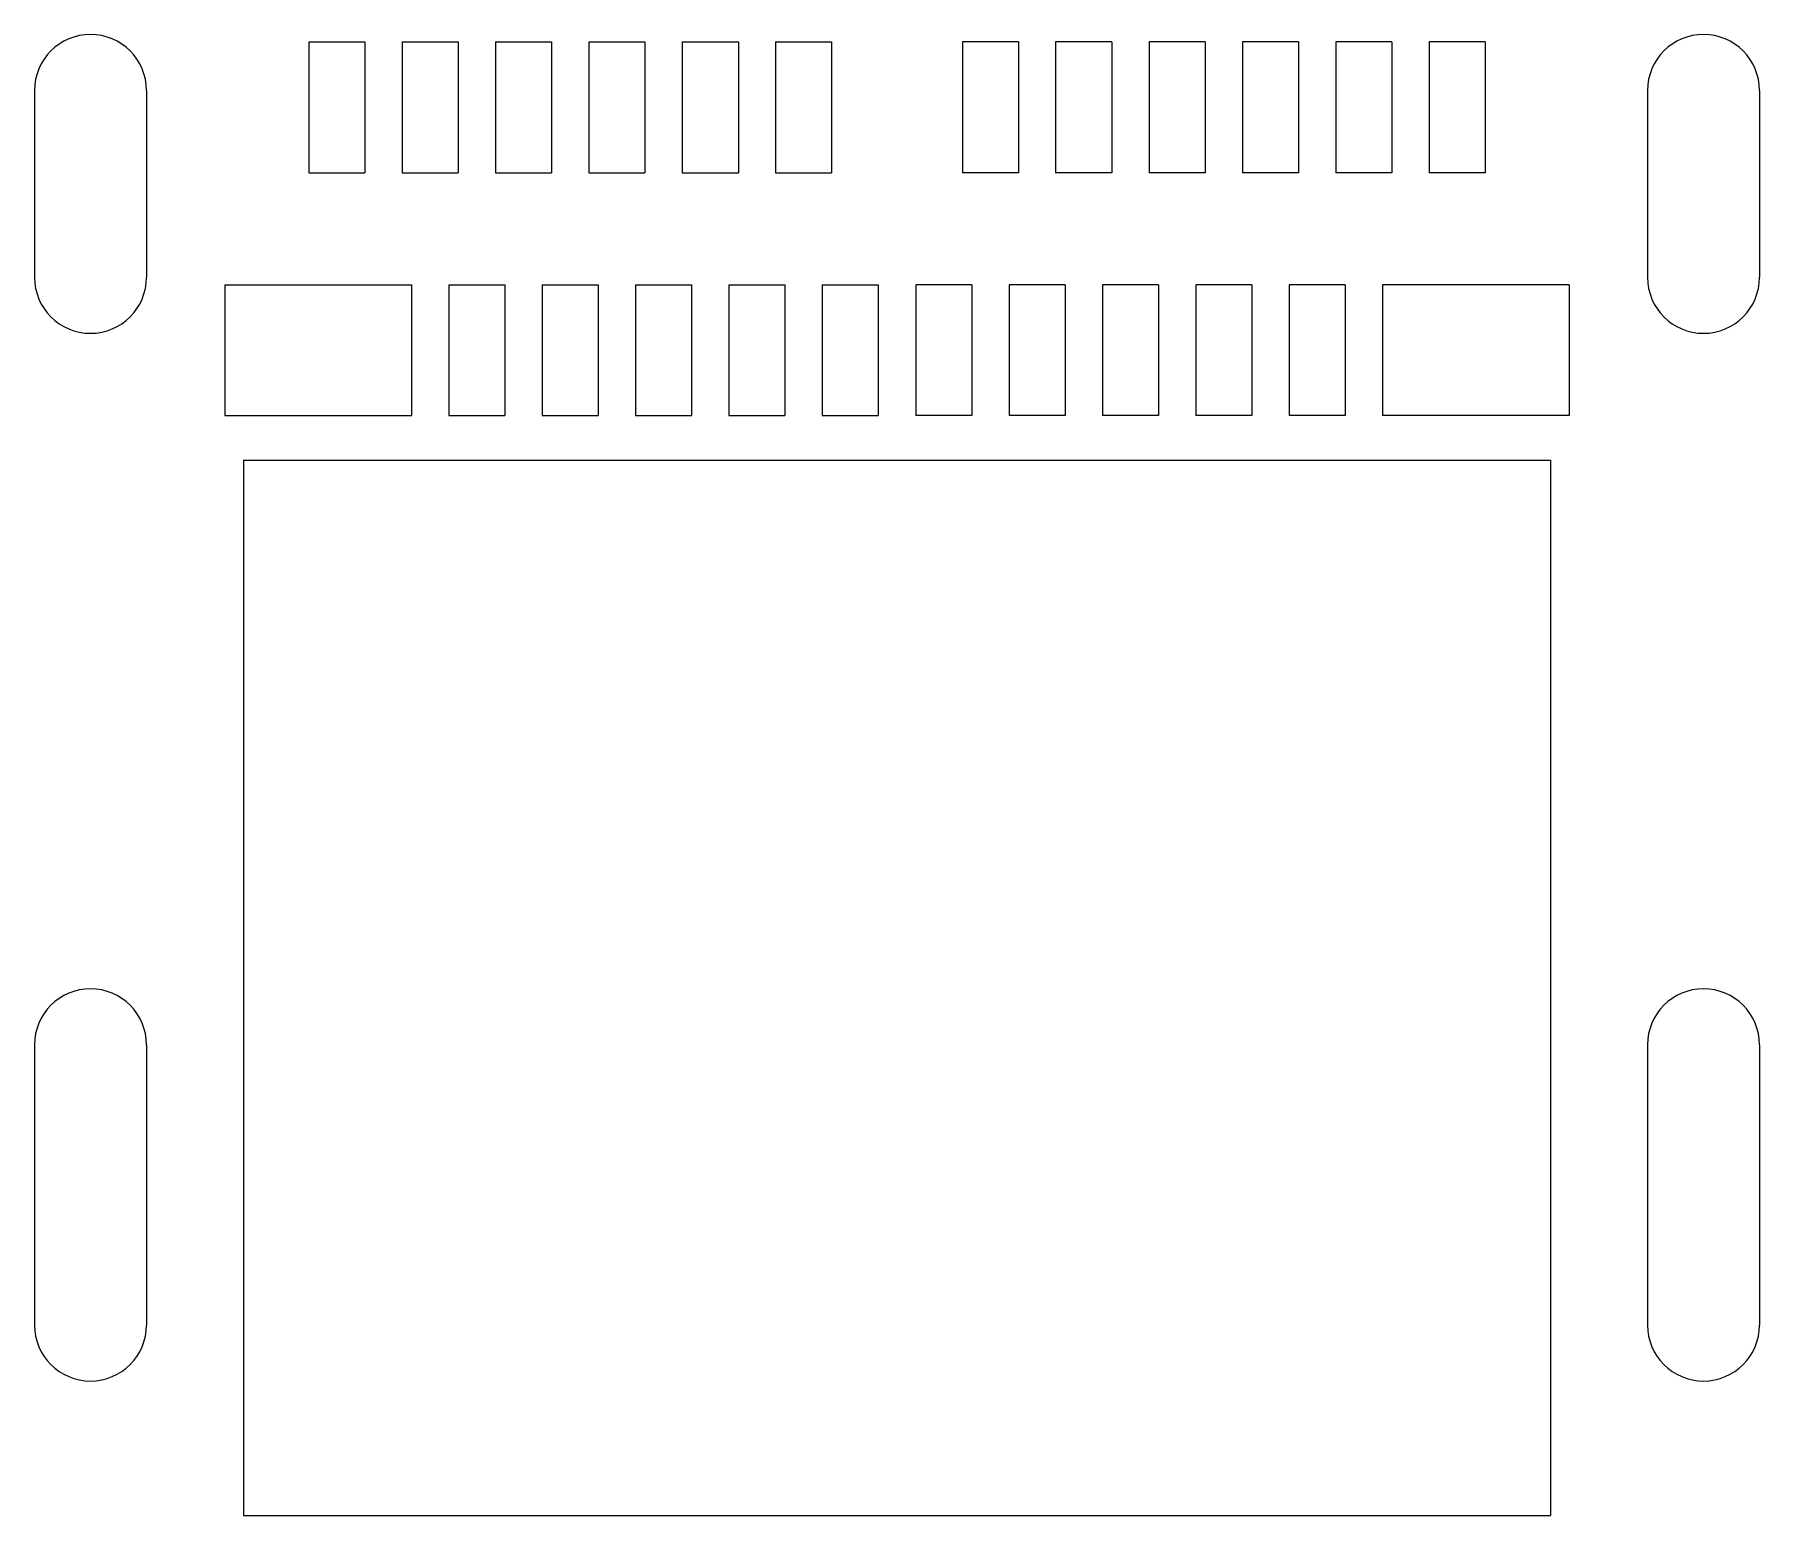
# Model space of a CAD drawing. Extents: x -0.182 to 0.182, y -0.178 to 0.134.
import ezdxf

# ---------------------------------------------------------------- set-up
doc = ezdxf.new("R2010")
doc.units = 0
doc.header["$MEASUREMENT"] = 0
doc.layers.add('MODELSKETCH_VISIBLE', color=7, linetype='CONTINUOUS')

msp = doc.modelspace()

# ---------------------------------------------------------------- linework, layer by layer
at = {"layer": 'MODELSKETCH_VISIBLE'}
for p, q in [((-0.12402, 0.13268), (-0.12402, 0.10512)), ((-0.12402, 0.13268), (-0.1122, 0.13268)), ((-0.1122, 0.13268), (-0.1122, 0.10512)), ((-0.10433, 0.13268), (-0.09252, 0.13268)), ((-0.10433, 0.13268), (-0.10433, 0.10512)), ((-0.09252, 0.13268), (-0.09252, 0.10512)), ((-0.08465, 0.13268), (-0.07283, 0.13268)), ((-0.08465, 0.13268), (-0.08465, 0.10512)), ((-0.07283, 0.13268), (-0.07283, 0.10512)), ((-0.06496, 0.13268), (-0.05315, 0.13268)), ((-0.06496, 0.13268), (-0.06496, 0.10512)), ((-0.05315, 0.13268), (-0.05315, 0.10512)), ((-0.04528, 0.13268), (-0.04528, 0.10512)), ((-0.04528, 0.13268), (-0.03346, 0.13268)), ((-0.03346, 0.13268), (-0.03346, 0.10512)), ((-0.02559, 0.13268), (-0.02559, 0.10512)), ((-0.02559, 0.13268), (-0.01378, 0.13268)), ((-0.01378, 0.13268), (-0.01378, 0.10512)), ((0.02559, 0.13268), (0.01378, 0.13268)), ((0.01378, 0.13268), (0.01378, 0.10512)), ((0.02559, 0.13268), (0.02559, 0.10512)), ((0.03346, 0.13268), (0.03346, 0.10512)), ((0.04528, 0.13268), (0.03346, 0.13268)), ((0.04528, 0.13268), (0.04528, 0.10512)), ((0.05315, 0.13268), (0.05315, 0.10512)), ((0.06496, 0.13268), (0.05315, 0.13268)), ((0.06496, 0.13268), (0.06496, 0.10512)), ((0.07283, 0.13268), (0.07283, 0.10512)), ((0.08465, 0.13268), (0.07283, 0.13268)), ((0.08465, 0.13268), (0.08465, 0.10512)), ((0.09252, 0.13268), (0.09252, 0.10512)), ((0.10433, 0.13268), (0.09252, 0.13268)), ((0.10433, 0.13268), (0.10433, 0.10512)), ((0.12402, 0.13268), (0.1122, 0.13268)), ((0.1122, 0.13268), (0.1122, 0.10512)), ((0.12402, 0.13268), (0.12402, 0.10512)), ((-0.18189, 0.12244), (-0.18189, 0.08307)), ((-0.15827, 0.12244), (-0.15827, 0.08307)), ((0.15827, 0.12244), (0.15827, 0.08307)), ((0.18189, 0.12244), (0.18189, 0.08307)), ((-0.12402, 0.10512), (-0.1122, 0.10512)), ((-0.10433, 0.10512), (-0.09252, 0.10512)), ((-0.08465, 0.10512), (-0.07283, 0.10512)), ((-0.06496, 0.10512), (-0.05315, 0.10512)), ((-0.04528, 0.10512), (-0.03346, 0.10512)), ((-0.02559, 0.10512), (-0.01378, 0.10512)), ((0.02559, 0.10512), (0.01378, 0.10512)), ((0.04528, 0.10512), (0.03346, 0.10512)), ((0.06496, 0.10512), (0.05315, 0.10512)), ((0.08465, 0.10512), (0.07283, 0.10512)), ((0.10433, 0.10512), (0.09252, 0.10512)), ((0.12402, 0.10512), (0.1122, 0.10512)), ((-0.14173, 0.0815), (-0.14173, 0.05394)), ((-0.14173, 0.0815), (-0.10236, 0.0815)), ((-0.10236, 0.0815), (-0.10236, 0.05394)), ((-0.09449, 0.0815), (-0.08268, 0.0815)), ((-0.09449, 0.0815), (-0.09449, 0.05394)), ((-0.08268, 0.0815), (-0.08268, 0.05394)), ((-0.0748, 0.0815), (-0.0748, 0.05394)), ((-0.0748, 0.0815), (-0.06299, 0.0815)), ((-0.06299, 0.0815), (-0.06299, 0.05394)), ((-0.05512, 0.0815), (-0.04331, 0.0815)), ((-0.05512, 0.0815), (-0.05512, 0.05394)), ((-0.04331, 0.0815), (-0.04331, 0.05394)), ((-0.03543, 0.0815), (-0.03543, 0.05394)), ((-0.03543, 0.0815), (-0.02362, 0.0815)), ((-0.02362, 0.0815), (-0.02362, 0.05394)), ((-0.01575, 0.0815), (-0.00394, 0.0815)), ((-0.01575, 0.0815), (-0.01575, 0.05394)), ((-0.00394, 0.0815), (-0.00394, 0.05394)), ((0.00394, 0.0815), (0.00394, 0.05394)), ((0.01575, 0.0815), (0.00394, 0.0815)), ((0.01575, 0.0815), (0.01575, 0.05394)), ((0.02362, 0.0815), (0.02362, 0.05394)), ((0.03543, 0.0815), (0.02362, 0.0815)), ((0.03543, 0.0815), (0.03543, 0.05394)), ((0.04331, 0.0815), (0.04331, 0.05394)), ((0.05512, 0.0815), (0.04331, 0.0815)), ((0.05512, 0.0815), (0.05512, 0.05394)), ((0.06299, 0.0815), (0.06299, 0.05394)), ((0.0748, 0.0815), (0.06299, 0.0815)), ((0.0748, 0.0815), (0.0748, 0.05394)), ((0.08268, 0.0815), (0.08268, 0.05394)), ((0.09449, 0.0815), (0.08268, 0.0815)), ((0.09449, 0.0815), (0.09449, 0.05394)), ((0.14173, 0.0815), (0.10236, 0.0815)), ((0.10236, 0.0815), (0.10236, 0.05394)), ((0.14173, 0.0815), (0.14173, 0.05394)), ((-0.14173, 0.05394), (-0.10236, 0.05394)), ((-0.09449, 0.05394), (-0.08268, 0.05394)), ((-0.0748, 0.05394), (-0.06299, 0.05394)), ((-0.05512, 0.05394), (-0.04331, 0.05394)), ((-0.03543, 0.05394), (-0.02362, 0.05394)), ((-0.01575, 0.05394), (-0.00394, 0.05394)), ((0.01575, 0.05394), (0.00394, 0.05394)), ((0.03543, 0.05394), (0.02362, 0.05394)), ((0.05512, 0.05394), (0.04331, 0.05394)), ((0.0748, 0.05394), (0.06299, 0.05394)), ((0.09449, 0.05394), (0.08268, 0.05394)), ((0.14173, 0.05394), (0.10236, 0.05394)), ((-0.1378, 0.04449), (-0.1378, -0.17795)), ((-0.1378, 0.04449), (0.1378, 0.04449)), ((0.1378, 0.04449), (0.1378, -0.17795)), ((-0.18189, -0.07874), (-0.18189, -0.1378)), ((-0.15827, -0.07874), (-0.15827, -0.1378)), ((0.15827, -0.07874), (0.15827, -0.1378)), ((0.18189, -0.07874), (0.18189, -0.1378)), ((-0.1378, -0.17795), (0.1378, -0.17795))]:
    msp.add_line(p, q, dxfattribs=at)
for centre, start, end in [((-0.17008, 0.12244), 0, 180), ((0.17008, 0.12244), 0, 180), ((-0.17008, 0.08307), 180, 0), ((0.17008, 0.08307), 180, 0), ((-0.17008, -0.07874), 0, 180), ((0.17008, -0.07874), 0, 180), ((-0.17008, -0.1378), 180, 0), ((0.17008, -0.1378), 180, 0)]:
    msp.add_arc(centre, 0.01181, start, end, dxfattribs=at)

doc.saveas('drawing.dxf')
